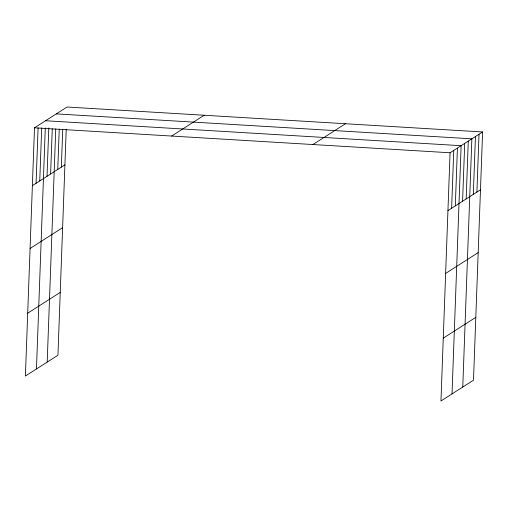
<?xml version="1.0" encoding="UTF-8"?>
<svg xmlns="http://www.w3.org/2000/svg" width="508" height="508" viewBox="0 0 508 508"><rect width="100%" height="100%" fill="white"/><g stroke="black" fill="none" stroke-linecap="round" stroke-linejoin="round"><path stroke-width="0.76" d="M482.6 131.966L450.063 152.768L440.957 400.983L473.5 380.181L482.6 131.966L67.043 107.017L34.5 127.819L25.4 376.034L57.937 355.232L66.224 129.197M36.068 183.293L38.1 127.838M39.757 180.937L41.7 127.857M36.462 368.96L45.301 127.876M47.022 176.289L48.793 127.965M50.603 173.996L52.261 128.841M47.2 362.096L55.753 128.93M57.76 169.424L59.245 129.019M61.341 167.132L62.738 129.108M451.631 208.242L453.752 150.412M455.314 205.886L457.435 148.057M452.025 393.91L461.124 145.694L45.568 120.745M462.585 201.238L464.706 143.408M466.16 198.952L468.281 141.116M462.763 387.045L471.862 138.83L56.305 113.881M473.323 194.374L475.444 136.544M476.898 192.081L479.019 134.252M32.379 185.649L64.922 164.846M171.634 136.055L204.178 115.246M30.08 248.476L62.617 227.673M27.705 313.207L60.242 292.405M312.928 144.539L345.465 123.73M447.942 210.604L480.479 189.795M445.637 273.431L478.174 252.622M443.262 338.157L475.799 317.354M34.5 127.819L450.063 152.768"/></g></svg>
